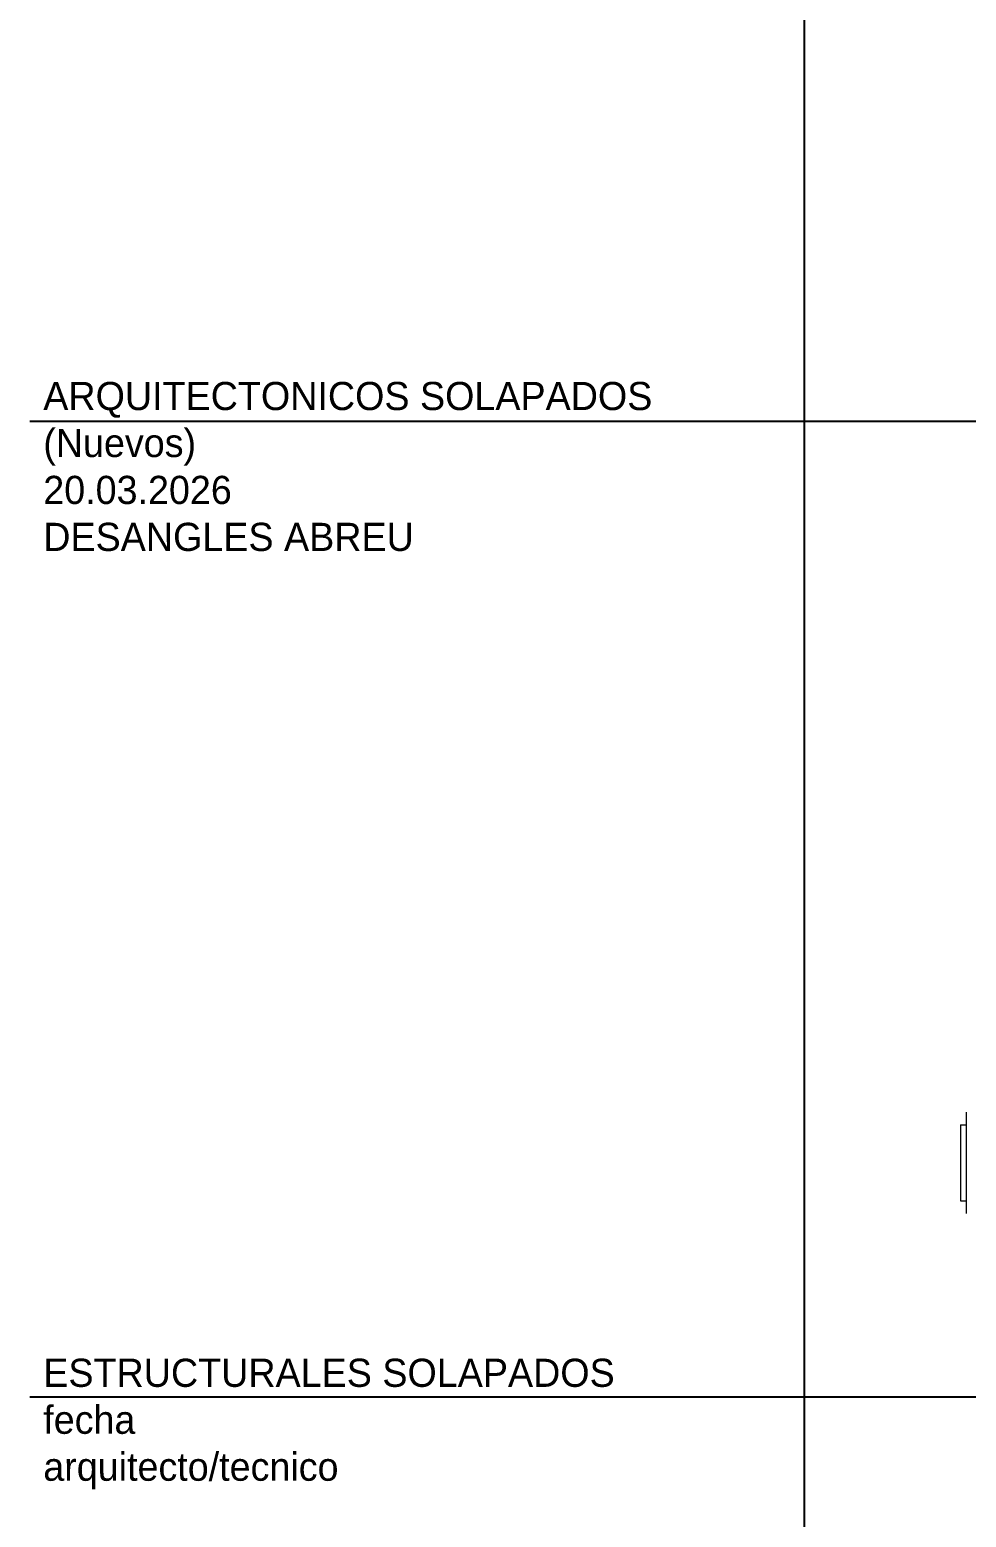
# Model space of a CAD drawing. Header units: metres. Extents: x -232 to 581, y 30 to 789.
# Drawn here: x 23.4 to 89.9, y 503.7 to 609.3 of the extents above; entities that cross this region are included whole.
import ezdxf

# ---------------------------------------------------------------- set-up
doc = ezdxf.new("R2010")
doc.units = ezdxf.units.M
doc.layers.add('_electricos-Leyenda', color=7, linetype='Continuous')
doc.layers.add('baños', color=140, linetype='Continuous', lineweight=0)
doc.layers.add('PISO', color=7, linetype='Continuous', lineweight=5, true_color=0xe6e6e6)
doc.styles.get("Standard").update_dxf_attribs({"font": 'arial.ttf'})

# ---------------------------------------------------------------- blocks, each defined once
blk = doc.blocks.new('20.03.2026 LN 09 PRIMER NIVEL ARQ')
at = {"layer": 'PISO', "color": 1}
for p, q in [((-13.94, -48.89), (-13.94, -56.09)), ((-14.34, -49.79), (-14.34, -55.19)), ((-14.34, -49.79), (-13.94, -49.79)), ((-14.34, -55.19), (-13.94, -55.19))]:
    blk.add_line(p, q, dxfattribs=at)
at = {"layer": 'baños', "color": 1, "linetype": 'Continuous'}
for tag in ['MATERIAL', 'PRODUCT', 'TRADENAME', 'MODELNUMBER']:
    blk.add_attdef(tag, (-12.06, -62.07), '', height=0.0000254, rotation=359.9999, dxfattribs=at)

msp = doc.modelspace()

# ---------------------------------------------------------------- linework, layer by layer
at = {"layer": '_electricos-Leyenda'}
for p, q in [((78.364, 789.351), (78.364, 29.825)), ((23.375, 581.523), (581.349, 581.523)), ((23.375, 512.247), (581.349, 512.247))]:
    msp.add_line(p, q, dxfattribs=at)

# ---------------------------------------------------------------- block references
at = {"color": 1}
msp.add_blockref('20.03.2026 LN 09 PRIMER NIVEL ARQ', (103.802, 581.354), dxfattribs=at)

# ---------------------------------------------------------------- texts
at = {"char_height": 2, "attachment_point": 1}
for s, width, insert in [('{\\fCentury Gothic|b0|i0|c0|p34;ARQUITECTONICOS SOLAPADOS (Nuevos)\\P\\pxql;20.03.2026\\PDESANGLES ABREU}', 50.19714, (24.335, 584.306)), ('{\\fCentury Gothic|b0|i0|c0|p34;ESTRUCTURALES SOLAPADOS\\P\\pxql;fecha\\Parquitecto/tecnico}', 50.37692, (24.335, 514.954))]:
    msp.add_mtext_dynamic_manual_height_columns(s, width=width, gutter_width=1, heights=[0], dxfattribs=dict(at, insert=insert))

doc.saveas('drawing.dxf')
